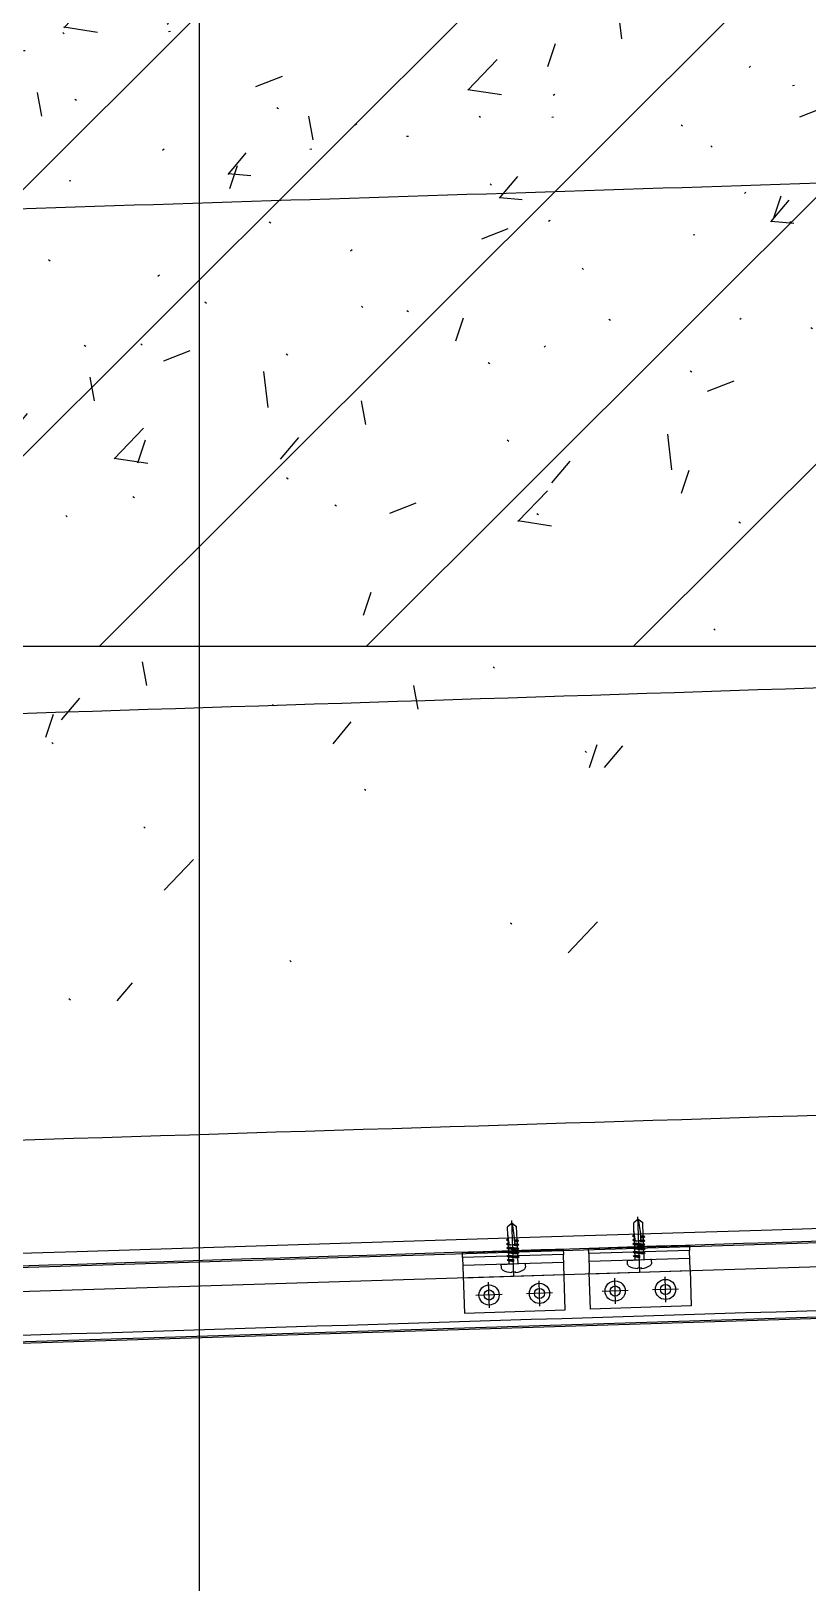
# Model space of a CAD drawing. Header units: inches. Extents: x 0 to 1813292486, y 0 to 3473589894.
# Drawn here: x 600616269 to 600616577, y 3473200547 to 3473201162 of the extents above; entities that cross this region are included whole.
import ezdxf

# ---------------------------------------------------------------- set-up
doc = ezdxf.new("R2010")
doc.units = ezdxf.units.IN
doc.header["$LTSCALE"] = 1000
doc.header["$MEASUREMENT"] = 0
for name, pattern in [('AX-MALL-GIRD-200$0$DOTE', [2.4200000000000004, 2, -0.2, 0.02, -0.2]), ('AX-MALL-WALL-P02-QT$0$CENTER', [2, 1.25, -0.25, 0.25, -0.25]), ('AX-MALL-WALL-P02-QT$0$DASHED', [0.75, 0.5, -0.25]), ('AX-MALL-WALL-P02-QT$0$HIDDEN', [0.375, 0.25, -0.125]), ('AX-MALL-WALL-P02-QT$0$HIDDENX2', [0.75, 0.5, -0.25])]:
    doc.linetypes.add(name, pattern=pattern)
for name, color, linetype in [('A-Anno-Note', 241, 'Continuous'), ('AX-MALL-DIM-P02$0$A-Detl-Thin', 131, 'Continuous'), ('AX-MALL-GIRD-200$0$A-Grid', 222, 'AX-MALL-GIRD-200$0$DOTE'), ('AX-MALL-P02-200$0$A-Anno-Note', 241, 'Continuous'), ('AX-MALL-WALL-P02$0$A-Anno-Note', 241, 'Continuous'), ('AX-MALL-WALL-P02-QT$0$A-Anno-Note', 241, 'Continuous'), ('AX-MALL-WALL-P02-QT$0$A-Detl-Fine', 152, 'Continuous'), ('AX-MALL-WALL-P02-QT$0$A-Detl-Patt', 8, 'Continuous'), ('AX-MALL-WALL-P02-QT$0$A-Detl-Thin', 131, 'Continuous'), ('AX-MALL-WALL-P02-QT$0$A-Wall', 2, 'Continuous'), ('AX-MALL-WALL-P02-QT$0$A-Wall-Patt', 13, 'Continuous'), ('AX-MALL-WALL-P02-QT$0$A-Wind', 4, 'Continuous'), ('AX-MALL-WALL-P02-QT$0$AP', 3, 'Continuous'), ('AX-MALL-WALL-P02-QT$0$C18', 4, 'AX-MALL-WALL-P02-QT$0$CENTER'), ('AX-MALL-WALL-P02-QT$0$DASH', 8, 'AX-MALL-WALL-P02-QT$0$DASHED'), ('AX-MALL-WALL-P02-QT$0$L18', 6, 'Continuous'), ('AX-MALL-WALL-P02-QT$0$PJ', 96, 'Continuous'), ('AX-MALL-WALL-P02-QT$0$STSF', 2, 'Continuous'), ('AX-MALL-WALL-P02-QT$0$tc', 4, 'Continuous'), ('AX-MALL-WALL-P02-QT$0$WZ', 2, 'Continuous'), ('AX-MALL-WALL-P02-QT$0$XX', 6, 'AX-MALL-WALL-P02-QT$0$HIDDEN'), ('AX-MALL-WALL-P02-QT$0$zx', 1, 'AX-MALL-WALL-P02-QT$0$CENTER'), ('AX-MALL-WALL-P02-QT$0$尺寸标注', 8, 'Continuous'), ('AX-MALL-ZTKD-P02$0$A-Anno-Note', 241, 'Continuous'), ('SX-MALL-WALL-R-BZ$0$S-COLU', 30, 'Continuous'), ('SX-MALL-WALL-R-BZ$0$S-PATT-WALL', 83, 'Continuous')]:
    doc.layers.add(name, color=color, linetype=linetype)

# ---------------------------------------------------------------- blocks, each defined once
blk = doc.blocks.new('AX-MALL-GIRD-200')
at = {"layer": 'AX-MALL-GIRD-200$0$A-Grid'}
blk.add_line((600449282.4994268, 3473145014.54968), (600410552.9604772, 3473041050.822598), dxfattribs=at)
blk = doc.blocks.new('AX-MALL-WALL-P02-QT$0$tj')
at = {"layer": 'AX-MALL-WALL-P02-QT$0$A-Detl-Patt'}
h = blk.add_hatch(dxfattribs=at)
h.set_pattern_fill('STEEL', color=256, scale=100.0000000000001, angle=50.43183869082386)
h.set_pattern_definition([(75.00000000004839, (-14278.19445574284, 156289.8254051208), (-153.3407249234246, 41.08752340989569), []), (75.00000000004839, (-14317.88195610046, 156358.5661673546), (-153.3407249234246, 41.08752340989569), [])])
edge = h.paths.add_edge_path()
edge.add_arc((274302.9537697641, 370915.3693751197), 354853.2281302969, 270.9601093956941, 275.9513128638887)
edge.add_line((311095.3180618286, 17974.67259407043), (323404.2928284407, 17664.898229599))
edge.add_arc((337498.5854798314, -5423.033113246463), 27049.98445535583, 84.4296474408203, 121.40245730350341, ccw=False)
edge.add_line((340124.270958662, 21499.21483898163), (352435.6233639717, 23411.5238032341))
edge.add_line((352435.6233639717, 23411.5238032341), (352460.3320846558, 23263.57286787033))
edge.add_arc((262948.9762239404, 558936.3422532297), 543099.989586636, 279.486523026639, 288.5053300047131)
edge.add_line((435325.042740941, 43917.80823612213), (435185.9318172932, 44187.60760259628))
edge.add_arc((262948.9762341097, 558936.342259489), 542799.9895904897, 279.51816553668203, 288.50044427399206, ccw=False)
edge.add_line((352706.5441896915, 23608.95860147476), (352681.7270303965, 23756.88773488998))
edge.add_line((352681.7270303965, 23756.88773488998), (340117.7681742907, 21803.84383869171))
edge.add_arc((337510.0970116529, -5455.006554111635), 27383.29552171703, 84.53552636432372, 121.2026843873002)
edge.add_line((323323.7129554749, 17967.02113437653), (311085.7617697716, 18275.00808191299))
edge.add_arc((274273.8104503512, 371474.5356685471), 355112.6948552598, 270.96411062040687, 275.9501261722048, ccw=False)
edge.add_line((280248.9759351015, 16412.11376953125), (280248.9759185314, 16111.96136569977))
blk = doc.blocks.new('SX-MALL-WALL-R-BZ')
at = {"layer": 'SX-MALL-WALL-R-BZ$0$S-PATT-WALL'}
h = blk.add_hatch(dxfattribs=at)
h.set_pattern_fill('钢筋混凝土', color=256, scale=15, pattern_type=2)
h.set_pattern_definition([(24.56816130816271, (600578611.2237192, 3473080110.365553), (-31.18316059493327, 68.21004687955141), []), (29.56816130816269, (600578611.2237192, 3473080110.365553), (97.53445421719282, -46.37920051396389), [11.25, -123.75]), (334.5681613081628, (600578611.2237192, 3473080110.365553), (19.88439777927527, 112.9961142827297), [9, -99]), (80.01956130816268, (600578619.3515904, 3473080106.50062), (117.4189029658641, 66.61682168402376), [9.5610285, -105.1713168]), (25.75236130816271, (600578621.6965042, 3473080138.478197), (141.3476152528434, -79.15081592627133), [16.875, -185.625]), (76.20376130816268, (600578633.4754679, 3473080131.882288), (182.3878362876093, 87.98253897351975), [14.3415432, -157.75695]), (330.7523613081627, (600578621.6965042, 3473080138.478197), (182.3877676281842, 87.98268140648725), [13.49999999999997, -148.4999999999995]), (0.5681613081627113, (600578633.1346302, 3473080126.213644), (62.82047319493842, -87.84980448085341), [11.24999999999997, -123.7499999999997]), (305.5681613081627, (600578633.1346302, 3473080126.213644), (72.17288941707483, 89.18848104565322), [8.999999999999966, -98.99999999999973]), (51.01956130816269, (600578638.3696649, 3473080118.892823), (134.9933625472827, 1.338571315216136), [9.561028499999967, -105.1713167999997]), (17.06816130816274, (600578611.2237192, 3473080110.365553), (19.14085715648196, 46.15589493569758), [0.75, -97.8, 0.75, -100.5, 0.75, -99.375]), (347.0681613081627, (600578611.2237192, 3473080110.365553), (57.63084700165395, 41.66442755963357), [0.7499999999999979, -57.29999999999986, 0.7499999999999979, -95.54999999999973, 0.7499999999999979, -37.87499999999986]), (307.0681613081626, (600578579.8781208, 3473080122.042708), (73.85474000760384, -31.12342332406966), [0.75, -37.5, 0.75, -117, 0.75, -155.25]), (297.0681613081627, (600578565.8217986, 3473080127.2791), (87.21641676177077, -16.46683783357052), [0.75, -48.75, 0.75, -77.69999999999999, 0.75, -110.25])])
h.paths.add_polyline_path([(600413733.0890151, 3473048584.809315), (600414012.3632808, 3473049334.479833), (600413356.401578, 3473049578.844815), (600413077.1273124, 3473048829.174297)])
at = {"layer": 'SX-MALL-WALL-R-BZ$0$S-COLU'}
blk.add_lwpolyline([(600413733.0890151, 3473048584.809315), (600414012.3632808, 3473049334.479833), (600413356.401578, 3473049578.844815), (600413077.1273124, 3473048829.174297)], close=True, dxfattribs=at)
blk = doc.blocks.new('SX-MALL-WALL-R-2F~3F')
blk.add_blockref('SX-MALL-WALL-R-BZ', (-1.192092895507812e-06, -9.5367431640625e-07))
blk = doc.blocks.new('SX-MALL-WALL-2F~3F')
blk.add_blockref('SX-MALL-WALL-R-2F~3F', (0, 0))
blk = doc.blocks.new('AX-MALL-WALL-P02-QT$0$jjzx2')
at = {"layer": 'AX-MALL-WALL-P02-QT$0$A-Detl-Fine'}
for points in [[(293280.1431763172, -137114.810772419), (293287.9339790344, -137364.689350605), (294838.2210687399, -137316.3539514542), (294830.4302660227, -137066.475373745)], [(293310.1286056042, -137113.8758769035), (293316.9845120907, -137333.7690248489), (294807.3007434607, -137287.30341959), (294800.4448368549, -137067.4102706909)]]:
    blk.add_lwpolyline(points, dxfattribs=at)
blk = doc.blocks.new('*U198')
at = {"layer": 'AX-MALL-WALL-P02-QT$0$C18', "color": 1, "ltscale": 2}
blk.add_line((0, 5.142561988594025), (0, -17.03404386090006), dxfattribs=at)
at = {"layer": 'AX-MALL-WALL-P02-QT$0$L18', "color": 4}
for p, q in [((-1.790000000000873, -1.147816335795142), (-1.790000000000873, 0)), ((1.790000000000873, -2.247816335793686), (1.790000000000873, 0)), ((-2.399999999999636, -1.5), (-1.790000000000873, -1.147816335795142)), ((-2.399999999999636, -1.5), (0.2342809638412291, -1.225595732932561)), ((-2.399999999999636, -1.5), (-1.790000000000873, -1.852183664204858)), ((-2.399999999999636, -3.100000000000364), (2.399999999999636, -2.600000000000364)), ((-2.399999999999636, -3.100000000000364), (-1.790000000000873, -2.747816335793686)), ((-2.399999999999636, -3.100000000000364), (-1.790000000000873, -3.452183664205222)), ((-2.399999999999636, -4.700000000000728), (2.399999999999636, -4.200000000000728)), ((-2.399999999999636, -4.700000000000728), (-1.790000000000873, -4.34781633579405)), ((-2.399999999999636, -4.700000000000728), (-1.790000000000873, -5.052183664205586)), ((-2.399999999999636, -6.299999999999272), (2.399999999999636, -5.799999999999272)), ((-2.399999999999636, -6.299999999999272), (-1.790000000000873, -5.947816335794414)), ((-1.790000000000873, -1.147816335795142), (0.2342809638412291, -0.8650955307894037)), ((-1.790000000000873, -1.852183664204858), (0.2342809638412291, -1.56946285919912)), ((-1.790000000000873, -2.747816335793686), (-1.790000000000873, -1.852183664204858)), ((-1.790000000000873, -2.747816335793686), (1.790000000000873, -2.247816335793686)), ((-1.790000000000873, -3.452183664205222), (1.790000000000873, -2.952183664205222)), ((-1.790000000000873, -4.34781633579405), (-1.790000000000873, -3.452183664205222)), ((-1.790000000000873, -4.34781633579405), (1.790000000000873, -3.84781633579405)), ((-1.790000000000873, -5.052183664205586), (1.790000000000873, -4.552183664205586)), ((-1.790000000000873, -5.947816335794414), (-1.790000000000873, -5.052183664205586)), ((-1.790000000000873, -5.947816335794414), (1.790000000000873, -5.447816335794414)), ((-1.790000000000873, -6.65218366420595), (1.790000000000873, -6.15218366420595)), ((0.2342809638412291, -0.8650955307894037), (0.2342809638412291, -1.56946285919912)), ((2.399999999999636, -2.600000000000364), (1.790000000000873, -2.247816335793686)), ((2.399999999999636, -2.600000000000364), (1.790000000000873, -2.952183664205222)), ((1.790000000000873, -3.84781633579405), (1.790000000000873, -2.952183664205222)), ((2.399999999999636, -4.200000000000728), (1.790000000000873, -3.84781633579405)), ((2.399999999999636, -4.200000000000728), (1.790000000000873, -4.552183664205586)), ((1.790000000000873, -5.447816335794414), (1.790000000000873, -4.552183664205586)), ((2.399999999999636, -5.799999999999272), (1.790000000000873, -5.447816335794414)), ((2.399999999999636, -5.799999999999272), (1.790000000000873, -6.15218366420595)), ((1.790000000000873, -7.047816335794778), (1.790000000000873, -6.15218366420595)), ((-2.399999999999636, -6.299999999999272), (-1.790000000000873, -6.65218366420595)), ((-2.399999999999636, -7.899999999999636), (-1.790000000000873, -7.547816335794778)), ((-2.399999999999636, -7.899999999999636), (-1.273355612604064, -7.78264120964559)), ((-2.399999999999636, -7.899999999999636), (-1.790000000000873, -8.252183664206314)), ((-2.399999999999636, -9.5), (-1.790000000000873, -9.147816335795142)), ((-2.399999999999636, -9.5), (-1.518995326587174, -9.408228679852982)), ((-2.399999999999636, -9.5), (-1.790000000000873, -9.852183664204858)), ((-1.790000000000873, -7.547816335794778), (-1.790000000000873, -6.65218366420595)), ((-1.790000000000873, -7.547816335794778), (-0.9175382126813929, -7.425964130861757)), ((-1.790000000000873, -8.252183664206314), (-1.334698446698894, -8.188594061788535)), ((-1.790000000000873, -9.147816335795142), (-1.790000000000873, -8.252183664206314)), ((-1.790000000000873, -9.147816335795142), (-1.472953762578982, -9.103536135036848)), ((-1.790000000000873, -9.852183664204858), (-1.581684194792615, -9.823089278002954)), ((-1.790000000000873, -11.20167565273914), (-1.790000000000873, -9.852183664204858)), ((-1.790000000000873, -11.20167565273914), (-1.790000000000873, -14.60000000000036)), ((0.4333070988686814, -7.237298584555901), (1.790000000000873, -7.047816335794778)), ((0.7141825614198751, -7.575605983185596), (2.399999999999636, -7.399999999999636)), ((0.7141825614198751, -7.90243749641013), (1.790000000000873, -7.752183664206314)), ((0.7141825614198751, -8.798070167998958), (1.790000000000873, -8.647816335795142)), ((0.7141825614198751, -9.17560598318596), (2.399999999999636, -9)), ((0.7141825614198751, -9.502437496410494), (1.790000000000873, -9.352183664204858)), ((2.399999999999636, -7.399999999999636), (1.790000000000873, -7.047816335794778)), ((2.399999999999636, -7.399999999999636), (1.790000000000873, -7.752183664206314)), ((1.790000000000873, -8.647816335795142), (1.790000000000873, -7.752183664206314)), ((2.399999999999636, -9), (1.790000000000873, -8.647816335795142)), ((2.399999999999636, -9), (1.790000000000873, -9.352183664204858)), ((1.790000000000873, -9.352183664204858), (1.790000000000873, -14.60000000000036)), ((0, -16), (-1.790000000000873, -14.60000000000036)), ((0, -16), (1.790000000000873, -14.60000000000036))]:
    blk.add_line(p, q, dxfattribs=at)
blk.add_lwpolyline([(4.549999999999272, 0, 0.414213562373095), (4.75, 0.2000000000007276), (4.75, 1.39147638815848, 0.2654033233867933), (4.06568705400241, 2.589861303315047, 0.108659312189883), (0.7999999999992724, 3.659899496853541), (0.7999999999992724, 3.315608971053734), (-0.7999999999992724, 3.315608971053734), (-0.7999999999992724, 3.659899496853541, 0.1086593121898847), (-4.06568705400241, 2.589861303315047, 0.2654033233867933), (-4.75, 1.39147638815848), (-4.75, 0.2000000000007276, 0.414213562373095), (-4.549999999999272, 0)], format="xyb", close=True, dxfattribs=at)
blk.add_lwpolyline([(0, -16), (0.7141825614198751, -10.25704931750261), (0.7141825614198751, -7.536688384094305, 0.4176573264866609), (0.4106596181591158, -7.236709070022698, 0.08336651052848376), (-1.234698998669046, -7.526820576113096), (-1.790000000000873, -11.20167565273914)], format="xyb", dxfattribs=at)
blk = doc.blocks.new('AX-MALL-WALL-P02-QT$0$盘头自钻自攻钉ST4-8')
at = {"layer": 'AX-MALL-WALL-P02-QT$0$尺寸标注'}
blk.add_blockref('*U198', (0, 0), dxfattribs=at)
blk = doc.blocks.new('AX-MALL-WALL-P02-QT$0$A$C61293B14')
at = {"layer": 'AX-MALL-WALL-P02-QT$0$tc'}
for radius in [4, 2]:
    blk.add_circle((0, 0), radius, dxfattribs=at)
at = {"layer": 'AX-MALL-WALL-P02-QT$0$zx'}
for p, q in [((-5.199824257346336, 0), (5.199824257317232, 0)), ((0, 5.036975615854317), (0, -5.036975615847041))]:
    blk.add_line(p, q, dxfattribs=at)
blk = doc.blocks.new('AX-MALL-WALL-P02-QT$0$A$C41DD6A87')
at = {"layer": 'AX-MALL-WALL-P02-QT$0$tc'}
h = blk.add_hatch(dxfattribs=at)
h.set_pattern_fill('ANSI31', color=256, scale=0.5, angle=-90.00000000000001, style=0)
h.set_pattern_definition([(225.0000000000001, (28362.68611018802, -179426.704915055), (-1.122532015133644, 1.122532015133644), [])])
h.paths.add_polyline_path([(40, 20), (0, 20), (0, 22), (40, 22)])
at = {"layer": 'AX-MALL-WALL-P02-QT$0$PJ'}
for points in [[(40, 20), (0, 20), (0, 22), (40, 22)], [(40, 20), (0, 20), (0, -2.00031700823456), (40, -2.00031700823456)]]:
    blk.add_lwpolyline(points, close=True, dxfattribs=at)
at = {"layer": 'AX-MALL-WALL-P02-QT$0$XX'}
for p, q in [((0, 17), (40, 17)), ((0, 11.99968299176544), (40, 11.99968299176544))]:
    blk.add_line(p, q, dxfattribs=at)
at = {"layer": 'AX-MALL-WALL-P02-QT$0$tc', "rotation": 180}
for p in [(10.00773325189948, 4.856510433368385), (30.00773325189948, 4.856510433368385)]:
    blk.add_blockref('AX-MALL-WALL-P02-QT$0$A$C61293B14', p, dxfattribs=at)
at = {"layer": 'AX-MALL-WALL-P02-QT$0$WZ', "extrusion": (1.112429078900672e-34, 1.017801628166565e-23, -1), "zscale": -1, "rotation": 180}
blk.add_blockref('AX-MALL-WALL-P02-QT$0$盘头自钻自攻钉ST4-8', (-20, 17), dxfattribs=at)
blk = doc.blocks.new('AX-MALL-WALL-P02-QT$0$A$C715D18B8')
at = {"layer": 'AX-MALL-WALL-P02-QT$0$tc'}
h = blk.add_hatch(dxfattribs=at)
h.set_pattern_fill('ANSI31', color=256, scale=0.5, angle=-180, style=0)
h.set_pattern_definition([(225, (28362.68611018802, -179426.704915055), (-1.122532015133644, 1.122532015133644), [])])
h.paths.add_polyline_path([(40, 20), (0, 20), (0, 22), (40, 22)])
at = {"layer": 'AX-MALL-WALL-P02-QT$0$PJ'}
blk.add_line((0, 17), (40, 17), dxfattribs=at)
blk.add_lwpolyline([(40, 20), (0, 20), (0, 22), (40, 22)], close=True, dxfattribs=at)
blk.add_lwpolyline([(40, 12.49968299269676), (40, 20), (0, 20), (0, 12.49968299269676)], dxfattribs=at)
at = {"layer": 'AX-MALL-WALL-P02-QT$0$XX'}
blk.add_line((0, 11.99968299269676), (40, 11.99968299269676), dxfattribs=at)
blk.add_lwpolyline([(40, 12.49968299269676), (40, -2.000317007303238), (0, -2.000317007303238), (0, 12.49968299269676)], dxfattribs=at)
at = {"layer": 'AX-MALL-WALL-P02-QT$0$tc', "rotation": 180}
for p in [(10.00773325189948, 4.856510434299707), (30.00773325189948, 4.856510434299707)]:
    blk.add_blockref('AX-MALL-WALL-P02-QT$0$A$C61293B14', p, dxfattribs=at)
at = {"layer": 'AX-MALL-WALL-P02-QT$0$WZ', "extrusion": (1.112470375349305e-34, 1.017801628166565e-23, -1), "zscale": -1, "rotation": 180}
blk.add_blockref('AX-MALL-WALL-P02-QT$0$盘头自钻自攻钉ST4-8', (-20, 17), dxfattribs=at)
blk = doc.blocks.new('AX-MALL-WALL-P02-QT$0$A$C4D6066B9')
at = {"rotation": 180}
for name, p in [('AX-MALL-WALL-P02-QT$0$A$C715D18B8', (0, 22)), ('AX-MALL-WALL-P02-QT$0$A$C41DD6A87', (50, 22))]:
    blk.add_blockref(name, p, dxfattribs=at)
blk = doc.blocks.new('AX-MALL-WALL-P02-QT$0$1650C')
at = {"layer": 'AX-MALL-WALL-P02-QT$0$AP'}
blk.add_line((33.29811909422278, -219.5526682343334), (1623.307606680319, -194.6864851806313), dxfattribs=at)
blk.add_lwpolyline([(1604.426310608163, -265.058516683057), (1603.628703534603, -214.9986631795764), (53.59376731514931, -239.1038102097809), (54.34524643793702, -289.1803507581353)], dxfattribs=at)
blk.add_arc((215339.5843427517, -13744476.68132623), 13745925.9801083, 90.89092010045013, 90.89740252608833, dxfattribs=at)
at = {"layer": 'AX-MALL-WALL-P02-QT$0$DASH', "color": 8, "linetype": 'AX-MALL-WALL-P02-QT$0$HIDDENX2', "ltscale": 20}
blk.add_lwpolyline([(1563.164337543771, -180.6028157062829, 1.916604230545288e-05), (93.11718746088445, -203.5865012239665, 8.805785796117746e-05)], format="xyb", dxfattribs=at)
at = {"layer": 'AX-MALL-WALL-P02-QT$0$STSF'}
for points in [[(92.44101228006184, -158.5915815103799, -1.916598945566833e-05), (1562.496559260413, -135.607770582661)], [(1563.238535126671, -185.6022651679814, 1.916604817872897e-05), (93.19231803715229, -208.5859367586672, 8.805808583073339e-05)]]:
    blk.add_lwpolyline(points, format="xyb", dxfattribs=at)
at = {"layer": 'AX-MALL-WALL-P02-QT$0$tc', "rotation": 180.912536044191}
blk.add_blockref('AX-MALL-WALL-P02-QT$0$A$C4D6066B9', (1398.418148865923, -188.2425597328693), dxfattribs=at)
blk = doc.blocks.new('AX-MALL-WALL-P02-QT$0$mqst2')
at = {"color": 6, "rotation": 0.8942640801351786}
blk.add_blockref('AX-MALL-WALL-P02-QT$0$1650C', (401499.0322748423, -46428.53892421722), dxfattribs=at)
blk = doc.blocks.new('AX-MALL-WALL-P02-QT')
at = {"layer": 'AX-MALL-WALL-P02-QT$0$A-Wall-Patt'}
h = blk.add_hatch(dxfattribs=at)
h.set_pattern_fill('普通砖', color=256, scale=200, style=0)
h.set_pattern_definition([(45, (0, 359.0227), (-353.55353201463, 353.55353201463), [])])
h.paths.add_polyline_path([(600413324.2112015, 3473048919.520994), (600413064.7408781, 3473048795.924745, 0.0003257471255854391), (600413731.6045635, 3473048571.486431), (600413795.2764658, 3473048761.080441, -0.0002301746706584992)])
at = {"layer": 'AX-MALL-WALL-P02-QT$0$A-Wall'}
for centre, radius, start, end in [((600585647.0372182, 3473560479.176881), 539804.0736206453, 251.3835038312575, 251.4362559790442), ((600585647.0373441, 3473560479.176852), 540004.0736332176, 251.361600226092, 251.4362559653897)]:
    blk.add_arc(centre, radius, start, end, dxfattribs=at)
at = {"layer": 'AX-MALL-WALL-P02-QT$0$A-Anno-Note'}
for name, p, rotation in [('AX-MALL-WALL-P02-QT$0$mqst2', (600052179.2710491, 3473232742.396311), 339.5681613092181), ('AX-MALL-WALL-P02-QT$0$jjzx2', (600185298.4270658, 3473279938.045597), 339.5681613092246)]:
    blk.add_blockref(name, p, dxfattribs=dict(at, rotation=rotation))
at = {"layer": 'AX-MALL-WALL-P02-QT$0$A-Detl-Thin'}
blk.add_blockref('SX-MALL-WALL-2F~3F', (0, 0), dxfattribs=at)
at = {"layer": 'AX-MALL-WALL-P02-QT$0$A-Detl-Thin', "rotation": 339.5681613091762}
blk.add_blockref('AX-MALL-WALL-P02-QT$0$tj', (600144118.6961328, 3473128496.287411), dxfattribs=at)
at = {"layer": 'AX-MALL-WALL-P02-QT$0$A-Wind'}
blk.add_blockref('AX-MALL-GIRD-200', (0, 0), dxfattribs=at)
blk = doc.blocks.new('AX-MALL-WALL-P02')
at = {"layer": 'AX-MALL-WALL-P02$0$A-Anno-Note'}
blk.add_blockref('AX-MALL-WALL-P02-QT', (0, 0), dxfattribs=at)
blk = doc.blocks.new('AX-MALL-ZTKD-P02')
at = {"layer": 'AX-MALL-ZTKD-P02$0$A-Anno-Note'}
blk.add_blockref('AX-MALL-GIRD-200', (0, 0), dxfattribs=at)
blk = doc.blocks.new('AX-MALL-DIM-P02')
at = {"layer": 'AX-MALL-DIM-P02$0$A-Detl-Thin'}
blk.add_blockref('AX-MALL-ZTKD-P02', (-2.384185791015625e-06, 9.5367431640625e-07), dxfattribs=at)
blk = doc.blocks.new('AX-MALL-P02-200')
at = {"layer": 'AX-MALL-P02-200$0$A-Anno-Note'}
blk.add_blockref('AX-MALL-WALL-P02', (0, 0), dxfattribs=at)
blk.add_blockref('AX-MALL-DIM-P02', (0, 0), dxfattribs=at)

msp = doc.modelspace()

# ---------------------------------------------------------------- block references
at = {"layer": 'A-Anno-Note', "rotation": 20.43183869077545}
msp.add_blockref('AX-MALL-P02-200', (1250392458.527329, 9048125.682563305), dxfattribs=at)

doc.saveas('drawing.dxf')
